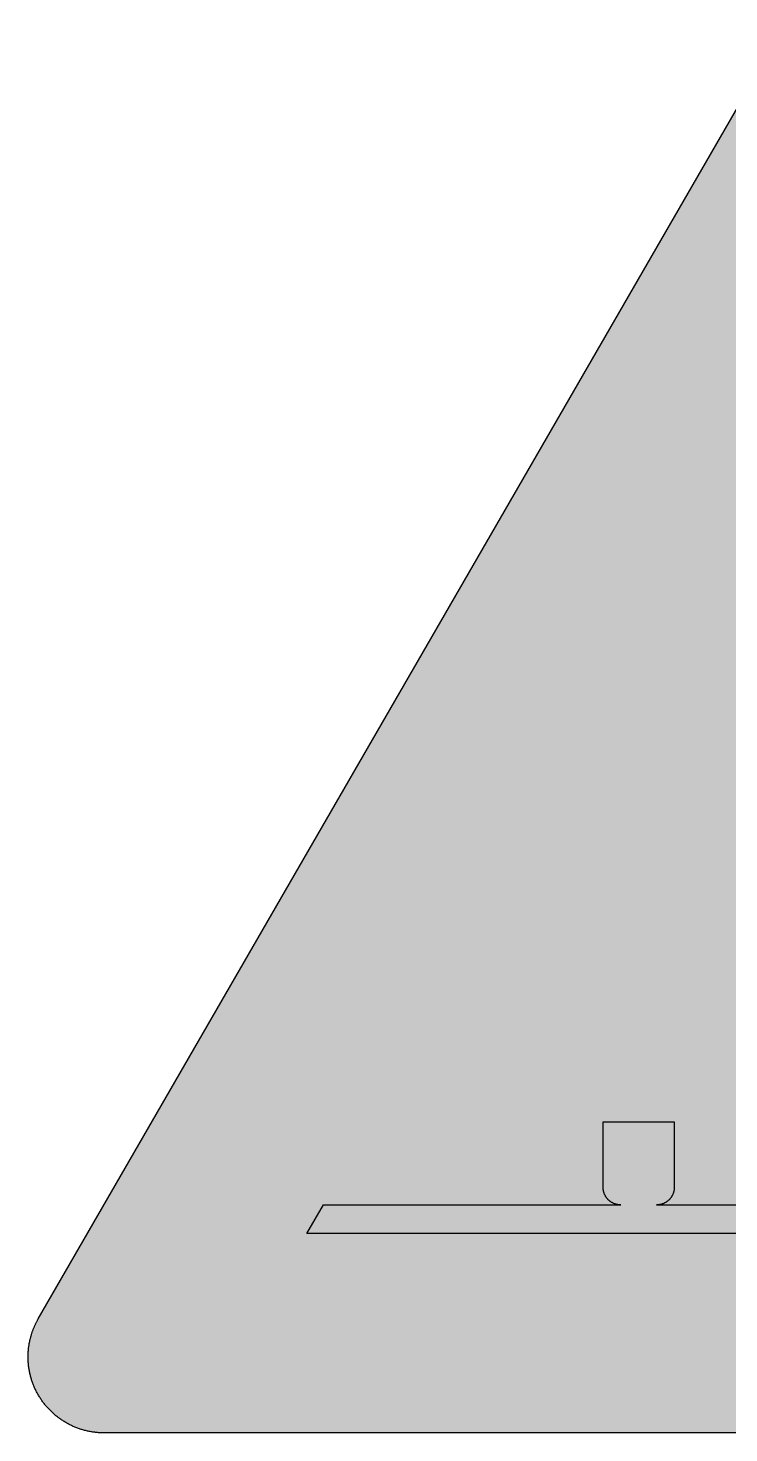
# Model space of a CAD drawing. Header units: millimetres. Extents: x 0 to 297, y 0 to 261.
# Drawn here: x 0.1 to 130.2, y 0.1 to 260.9 of the extents above; entities that cross this region are included whole.
import ezdxf

# ---------------------------------------------------------------- set-up
doc = ezdxf.new("R2010")
doc.units = ezdxf.units.MM

msp = doc.modelspace()

# ---------------------------------------------------------------- hatches: boundary and pattern name
for color, points in [(254, [(14.1633, 0.0526), (13.9878, 0.0533), (13.8125, 0.0559), (13.6373, 0.061), (13.462, 0.0686), (13.2893, 0.0787), (13.114, 0.0914), (12.9413, 0.1041), (12.7686, 0.1194), (12.5959, 0.1397), (12.4231, 0.16), (12.2504, 0.1803), (12.0777, 0.2057), (11.9075, 0.2337), (11.7373, 0.2616), (11.5672, 0.2921), (11.397, 0.3251), (11.2268, 0.3607), (11.0592, 0.3962), (10.8915, 0.4369), (10.7239, 0.4775), (10.5562, 0.5207), (10.3886, 0.5664), (10.2235, 0.6121), (10.0584, 0.6604), (9.8933, 0.7137), (9.7307, 0.7645), (9.5682, 0.8204), (9.4056, 0.8788), (9.2431, 0.9373), (9.083, 0.9982), (8.923, 1.0617), (8.763, 1.1252), (8.6055, 1.1938), (8.4455, 1.2624), (8.2906, 1.331), (8.1331, 1.4046), (7.9781, 1.4783), (7.8232, 1.5545), (7.6708, 1.6332), (7.5184, 1.7145), (7.366, 1.7958), (7.2161, 1.8796), (7.0663, 1.966), (6.919, 2.0549), (6.7716, 2.1438), (6.6243, 2.2352), (6.4795, 2.3266), (6.3348, 2.4232), (6.19, 2.5197), (6.0477, 2.6187), (5.908, 2.7178), (5.7683, 2.8219), (5.6286, 2.9261), (5.4915, 3.0302), (5.3543, 3.1394), (5.2197, 3.2487), (5.0851, 3.3579), (4.953, 3.4722), (4.8209, 3.5865), (4.6914, 3.7033), (4.5644, 3.8202), (4.4348, 3.9395), (4.3104, 4.0615), (4.1859, 4.1859), (4.0615, 4.3104), (3.9395, 4.4374), (3.8202, 4.5644), (3.7033, 4.6914), (3.5865, 4.8235), (3.4722, 4.953), (3.3579, 5.0876), (3.2487, 5.2197), (3.1369, 5.3543), (3.0302, 5.4915), (2.9235, 5.6286), (2.8194, 5.7683), (2.7178, 5.908), (2.6187, 6.0503), (2.5197, 6.19), (2.4232, 6.3348), (2.3266, 6.4795), (2.2352, 6.6243), (2.1438, 6.7716), (2.0523, 6.919), (1.966, 7.0663), (1.8796, 7.2161), (1.7958, 7.366), (1.7145, 7.5184), (1.6332, 7.6708), (1.5545, 7.8232), (1.4783, 7.9781), (1.4046, 8.1331), (1.331, 8.2906), (1.2598, 8.4455), (1.1913, 8.6055), (1.1252, 8.763), (1.0592, 8.923), (0.9982, 9.083), (0.9373, 9.2431), (0.8763, 9.4056), (0.8204, 9.5682), (0.7645, 9.7307), (0.7112, 9.8933), (0.6604, 10.0584), (0.6121, 10.2235), (0.5639, 10.3911), (0.5207, 10.5562), (0.4775, 10.7239), (0.4343, 10.8915), (0.3962, 11.0592), (0.3607, 11.2268), (0.3251, 11.397), (0.2921, 11.5672), (0.2616, 11.7373), (0.2311, 11.9075), (0.2057, 12.0802), (0.1803, 12.2504), (0.1575, 12.4231), (0.1372, 12.5959), (0.1194, 12.7686), (0.1041, 12.9413), (0.0889, 13.114), (0.0787, 13.2893), (0.0686, 13.462), (0.061, 13.6373), (0.0559, 13.8125), (0.0508, 13.9878), (0.0508, 14.163), (0.0508, 14.2773), (0.0533, 14.3942), (0.0559, 14.511), (0.0584, 14.6253), (0.0635, 14.7422), (0.0686, 14.859), (0.0737, 14.9733), (0.0813, 15.0901), (0.0889, 15.2044), (0.0991, 15.3187), (0.1092, 15.4356), (0.1194, 15.5499), (0.1321, 15.6642), (0.1448, 15.7785), (0.1575, 15.8953), (0.1727, 16.0096), (0.188, 16.1239), (0.2032, 16.2382), (0.221, 16.35), (0.2413, 16.4643), (0.2591, 16.5786), (0.2794, 16.6929), (0.2997, 16.8046), (0.3226, 16.9189), (0.3454, 17.0307), (0.3708, 17.145), (0.3937, 17.2568), (0.4191, 17.3685), (0.447, 17.4803), (0.475, 17.592), (0.5029, 17.7038), (0.5334, 17.8156), (0.5613, 17.9273), (0.5944, 18.0365), (0.6248, 18.1483), (0.6579, 18.2575), (0.6934, 18.3693), (0.7264, 18.4785), (0.762, 18.5877), (0.8001, 18.6969), (0.8382, 18.8062), (0.8763, 18.9128), (0.9144, 19.0221), (0.955, 19.1313), (0.9957, 19.238), (1.0389, 19.3446), (1.0795, 19.4539), (1.1252, 19.5605), (1.1684, 19.6647), (1.2141, 19.7714), (1.2598, 19.878), (1.3081, 19.9822), (1.3564, 20.0889), (1.4046, 20.193), (1.4554, 20.2971), (1.5062, 20.4013), (1.557, 20.5054), (1.6104, 20.607), (1.6637, 20.7112), (1.717, 20.8128), (1.7729, 20.9144), (1.8263, 21.016), (1.8847, 21.1176), (1.9406, 21.2192), (136.2523, 253.8501), (136.3091, 253.9492), (136.3675, 254.0483), (136.4285, 254.1473), (136.4894, 254.2464), (136.5504, 254.3454), (136.6139, 254.442), (136.6774, 254.5385), (136.7409, 254.635), (136.8044, 254.7315), (136.8704, 254.8255), (136.9365, 254.922), (137.0025, 255.016), (137.0711, 255.11), (137.1397, 255.2014), (137.2083, 255.2954), (137.2794, 255.3868), (137.3505, 255.4783), (137.4216, 255.5672), (137.4927, 255.6586), (137.5664, 255.7475), (137.6401, 255.8364), (137.7137, 255.9253), (137.7874, 256.0117), (137.8636, 256.098), (137.9398, 256.1844), (138.016, 256.2708), (138.0947, 256.3546), (138.1735, 256.4409), (138.2522, 256.5222), (138.3309, 256.606), (138.4122, 256.6899), (138.4935, 256.7711), (138.5748, 256.8524), (138.6586, 256.9312), (138.7399, 257.0124), (138.8237, 257.0912), (138.9075, 257.1699), (138.9939, 257.2461), (139.0802, 257.3249), (139.1641, 257.4011), (139.253, 257.4747), (139.3393, 257.5509), (139.4282, 257.6246), (139.5171, 257.6982), (139.606, 257.7719), (139.6949, 257.843), (139.7864, 257.9141), (139.8778, 257.9853), (139.9692, 258.0564), (140.0607, 258.125), (140.1547, 258.1935), (140.2486, 258.2596), (140.3426, 258.3282), (140.4366, 258.3942), (140.5331, 258.4602), (140.6296, 258.5237), (140.7262, 258.5872), (140.8227, 258.6507), (140.9192, 258.7142), (141.0183, 258.7752), (141.1173, 258.8362), (141.2164, 258.8946), (141.3154, 258.9555), (141.4145, 259.014), (141.5161, 259.0698), (141.6177, 259.1283), (141.7193, 259.1841), (141.8209, 259.2375), (141.9225, 259.2934), (142.0266, 259.3467), (142.1308, 259.3975), (142.2324, 259.4508), (142.3365, 259.5016), (142.4407, 259.5499), (142.5473, 259.6007), (142.6515, 259.6464), (142.7556, 259.6947), (142.8623, 259.7404), (142.969, 259.7861), (143.0757, 259.8318), (143.1823, 259.875), (143.289, 259.9182), (143.3957, 259.9588), (143.5049, 259.9995), (143.6116, 260.0401), (143.7208, 260.0808), (143.83, 260.1189), (143.9393, 260.1544), (144.0485, 260.1925), (144.1577, 260.2281), (144.2669, 260.2636), (144.3761, 260.2967), (144.4879, 260.3297), (144.5971, 260.3627), (144.7089, 260.3932), (144.8206, 260.4237), (144.9299, 260.4516), (145.0416, 260.4821), (145.1534, 260.5075), (145.2651, 260.5354), (145.3794, 260.5608), (145.4912, 260.5862), (145.603, 260.6091), (145.7173, 260.6319), (145.829, 260.6548), (145.9433, 260.6751), (146.0551, 260.6954), (146.1694, 260.7158), (146.2837, 260.7335), (146.398, 260.7513), (146.5123, 260.7666), (146.6266, 260.7818), (146.7409, 260.797), (146.8552, 260.8123), (146.9695, 260.825), (147.0838, 260.8351), (147.2006, 260.8478), (147.3149, 260.858), (147.4292, 260.8656), (147.5461, 260.8732), (147.6604, 260.8809), (147.7772, 260.8859), (147.8915, 260.8936), (148.0083, 260.8961), (148.1226, 260.9012), (148.2395, 260.9037), (148.3563, 260.9037), (148.4706, 260.9037), (148.5875, 260.9037), (148.7043, 260.9037), (148.8186, 260.9012), (148.9354, 260.8961), (149.0523, 260.8936), (149.1666, 260.8859), (149.2834, 260.8809), (149.3977, 260.8732), (149.512, 260.8656), (149.6289, 260.858), (149.7432, 260.8478), (149.8575, 260.8351), (149.9743, 260.825), (150.0886, 260.8123), (150.2029, 260.797), (150.3172, 260.7818), (150.4315, 260.7666), (150.5458, 260.7513), (150.6601, 260.7335), (150.7744, 260.7158), (150.8862, 260.6954), (151.0005, 260.6751), (151.1148, 260.6548), (151.2265, 260.6319), (151.3408, 260.6091), (151.4526, 260.5862), (151.5643, 260.5608), (151.6761, 260.5354), (151.7879, 260.5075), (151.8996, 260.4821), (152.0114, 260.4516), (152.1231, 260.4237), (152.2349, 260.3932), (152.3467, 260.3627), (152.4559, 260.3297), (152.5676, 260.2967), (152.6769, 260.2636), (152.7861, 260.2281), (152.8953, 260.1925), (153.0045, 260.1544), (153.1137, 260.1189), (153.223, 260.0808), (153.3296, 260.0401), (153.4389, 259.9995), (153.5455, 259.9588), (153.6548, 259.9182), (153.7614, 259.875), (153.8681, 259.8318), (153.9748, 259.7861), (154.0789, 259.7404), (154.1856, 259.6947), (154.2923, 259.6464), (154.3964, 259.6007), (154.5006, 259.5499), (154.6047, 259.5016), (154.7089, 259.4508), (154.813, 259.3975), (154.9171, 259.3467), (155.0187, 259.2934), (155.1203, 259.2375), (155.2245, 259.1841), (155.3261, 259.1283), (155.4251, 259.0698), (155.5267, 259.014), (155.6283, 258.9555), (155.7274, 258.8946), (155.8265, 258.8362), (155.9255, 258.7752), (156.022, 258.7142), (156.1211, 258.6507), (156.2176, 258.5872), (156.3141, 258.5237), (156.4107, 258.4602), (156.5046, 258.3942), (156.6012, 258.3282), (156.6951, 258.2596), (156.7866, 258.1935), (156.8806, 258.125), (156.972, 258.0564), (157.066, 257.9853), (157.1574, 257.9141), (157.2463, 257.843), (157.3378, 257.7719), (157.4267, 257.6982), (157.5156, 257.6246), (157.6019, 257.5509), (157.6908, 257.4747), (157.7772, 257.4011), (157.8635, 257.3249), (157.9499, 257.2461), (158.0337, 257.1699), (158.1201, 257.0912), (158.2039, 257.0124), (158.2852, 256.9312), (158.369, 256.8524), (158.4503, 256.7711), (158.5316, 256.6899), (158.6103, 256.606), (158.6916, 256.5222), (158.7703, 256.4409), (158.8491, 256.3546), (158.9253, 256.2708), (159.004, 256.1844), (159.0802, 256.098), (159.1539, 256.0117), (159.2301, 255.9253), (159.3037, 255.8364), (159.3774, 255.7475), (159.451, 255.6586), (159.5222, 255.5672), (159.5933, 255.4783), (159.6644, 255.3868), (159.7355, 255.2954), (159.8041, 255.2014), (159.8727, 255.11), (159.9387, 255.016), (160.0073, 254.922), (160.0733, 254.8255), (160.1368, 254.7315), (160.2029, 254.635), (160.2664, 254.5385), (160.3299, 254.442), (160.3908, 254.3454), (160.4543, 254.2464), (160.5153, 254.1473), (160.5737, 254.0483), (160.6347, 253.9492), (160.6906, 253.8476), (295.0023, 21.2192), (295.0591, 21.1176), (295.115, 21.016), (295.1709, 20.9144), (295.2267, 20.8128), (295.2801, 20.7112), (295.3334, 20.607), (295.3868, 20.5054), (295.4376, 20.4013), (295.4884, 20.2971), (295.5392, 20.193), (295.5874, 20.0889), (295.6357, 19.9822), (295.6814, 19.878), (295.7297, 19.7714), (295.7754, 19.6647), (295.8186, 19.5605), (295.8617, 19.4539), (295.9049, 19.3446), (295.9481, 19.238), (295.9887, 19.1313), (296.0294, 19.0221), (296.0675, 18.9128), (296.1056, 18.8062), (296.1437, 18.6969), (296.1792, 18.5877), (296.2148, 18.4785), (296.2504, 18.3693), (296.2834, 18.2575), (296.3164, 18.1483), (296.3494, 18.0365), (296.3799, 17.9273), (296.4104, 17.8156), (296.4409, 17.7038), (296.4688, 17.592), (296.4967, 17.4803), (296.5221, 17.3685), (296.5475, 17.2568), (296.5729, 17.145), (296.5958, 17.0307), (296.6212, 16.9189), (296.6415, 16.8046), (296.6644, 16.6929), (296.6822, 16.5786), (296.7025, 16.4643), (296.7203, 16.35), (296.738, 16.2382), (296.7558, 16.1239), (296.7711, 16.0096), (296.7838, 15.8953), (296.799, 15.7785), (296.8117, 15.6642), (296.8244, 15.5499), (296.8346, 15.4356), (296.8447, 15.3187), (296.8523, 15.2044), (296.86, 15.0901), (296.8676, 14.9733), (296.8752, 14.859), (296.8803, 14.7422), (296.8828, 14.6253), (296.8879, 14.511), (296.8904, 14.3942), (296.8904, 14.2773), (296.8904, 14.163), (296.8904, 13.9878), (296.8879, 13.8125), (296.8828, 13.6373), (296.8752, 13.462), (296.865, 13.2893), (296.8523, 13.114), (296.8396, 12.9413), (296.8219, 12.7686), (296.8041, 12.5959), (296.7838, 12.4231), (296.7609, 12.2504), (296.738, 12.0802), (296.7101, 11.9075), (296.6822, 11.7373), (296.6517, 11.5672), (296.6187, 11.397), (296.5831, 11.2268), (296.545, 11.0592), (296.5069, 10.8915), (296.4663, 10.7239), (296.4231, 10.5562), (296.3774, 10.3911), (296.3316, 10.2235), (296.2808, 10.0584), (296.23, 9.8933), (296.1767, 9.7307), (296.1234, 9.5682), (296.0649, 9.4056), (296.0065, 9.2431), (295.9456, 9.083), (295.8821, 8.923), (295.8186, 8.763), (295.75, 8.6055), (295.6814, 8.4455), (295.6103, 8.2906), (295.5392, 8.1331), (295.463, 7.9781), (295.3868, 7.8232), (295.3106, 7.6708), (295.2293, 7.5184), (295.148, 7.366), (295.0642, 7.2161), (294.9778, 7.0663), (294.8889, 6.919), (294.8, 6.7716), (294.7086, 6.6243), (294.6146, 6.4795), (294.5206, 6.3348), (294.4241, 6.19), (294.325, 6.0503), (294.226, 5.908), (294.1218, 5.7683), (294.0177, 5.6286), (293.9136, 5.4915), (293.8043, 5.3543), (293.6951, 5.2197), (293.5859, 5.0876), (293.4716, 4.953), (293.3573, 4.8235), (293.2405, 4.6914), (293.1236, 4.5644), (293.0042, 4.4374), (292.8823, 4.3104), (292.7579, 4.1859), (292.6334, 4.0615), (292.5089, 3.9395), (292.3794, 3.8202), (292.2524, 3.7033), (292.1203, 3.5865), (291.9908, 3.4722), (291.8562, 3.3579), (291.7241, 3.2487), (291.5895, 3.1394), (291.4523, 3.0302), (291.3151, 2.9261), (291.1754, 2.8219), (291.0357, 2.7178), (290.8935, 2.6187), (290.7513, 2.5197), (290.609, 2.4232), (290.4642, 2.3266), (290.3195, 2.2352), (290.1721, 2.1438), (290.0248, 2.0549), (289.8775, 1.966), (289.7276, 1.8796), (289.5778, 1.7958), (289.4254, 1.7145), (289.273, 1.6332), (289.118, 1.5545), (288.9656, 1.4783), (288.8107, 1.4046), (288.6532, 1.331), (288.4957, 1.2624), (288.3383, 1.1938), (288.1808, 1.1252), (288.0208, 1.0617), (287.8607, 0.9982), (287.7007, 0.9373), (287.5382, 0.8788), (287.3756, 0.8204), (287.213, 0.7645), (287.0479, 0.7137), (286.8854, 0.6604), (286.7203, 0.6121), (286.5526, 0.5664), (286.3875, 0.5207), (286.2199, 0.4775), (286.0523, 0.4369), (285.8846, 0.3962), (285.7144, 0.3607), (285.5468, 0.3251), (285.3766, 0.2921), (285.2064, 0.2616), (285.0363, 0.2337), (284.8635, 0.2057), (284.6934, 0.1803), (284.5206, 0.16), (284.3479, 0.1397), (284.1752, 0.1194), (284.0025, 0.1041), (283.8272, 0.0914), (283.6545, 0.0787), (283.4792, 0.0686), (283.3065, 0.061), (283.1313, 0.0559), (282.956, 0.0533), (282.7807, 0.0508)]), (59, [(51.8446, 37.0942), (54.8996, 42.3859), (110.1478, 42.3859), (110.0607, 42.385), (109.9769, 42.3901), (109.8931, 42.3951), (109.8093, 42.4028), (109.7255, 42.4104), (109.6442, 42.4231), (109.5604, 42.4358), (109.4791, 42.451), (109.4003, 42.4688), (109.3191, 42.4891), (109.2403, 42.5094), (109.1641, 42.5323), (109.0854, 42.5577), (109.0092, 42.5856), (108.933, 42.6136), (108.8593, 42.6441), (108.7857, 42.6771), (108.712, 42.7101), (108.6409, 42.7457), (108.5698, 42.7838), (108.5012, 42.8219), (108.4326, 42.8625), (108.364, 42.9057), (108.298, 42.9489), (108.2319, 42.9946), (108.1684, 43.0428), (108.1049, 43.0911), (108.044, 43.1394), (107.983, 43.1902), (107.9221, 43.2435), (107.8662, 43.2968), (107.8078, 43.3527), (107.7519, 43.4111), (107.6985, 43.4696), (107.6452, 43.528), (107.5944, 43.5889), (107.5461, 43.6499), (107.4953, 43.7134), (107.4496, 43.7769), (107.4039, 43.8429), (107.3607, 43.909), (107.3175, 43.9776), (107.2769, 44.0461), (107.2388, 44.1147), (107.2007, 44.1858), (107.1651, 44.2595), (107.1321, 44.3306), (107.0991, 44.4043), (107.0686, 44.4805), (107.0407, 44.5541), (107.0127, 44.6303), (106.9873, 44.7091), (106.9645, 44.7878), (106.9442, 44.8666), (106.9238, 44.9453), (106.9061, 45.0266), (106.8908, 45.1079), (106.8781, 45.1891), (106.8654, 45.2704), (106.8553, 45.3542), (106.8476, 45.4381), (106.8426, 45.5219), (106.84, 45.6057), (106.84, 45.6921), (106.8405, 57.8199), (120.0697, 57.8199), (120.0697, 45.6932), (120.0683, 45.6057), (120.0633, 45.5219), (120.0582, 45.4381), (120.0506, 45.3542), (120.0429, 45.2704), (120.0302, 45.1891), (120.0175, 45.1079), (120.0023, 45.0266), (119.9845, 44.9453), (119.9642, 44.8666), (119.9439, 44.7878), (119.921, 44.7091), (119.8956, 44.6303), (119.8677, 44.5541), (119.8397, 44.4805), (119.8093, 44.4043), (119.7762, 44.3306), (119.7432, 44.2595), (119.7077, 44.1858), (119.6696, 44.1147), (119.6315, 44.0461), (119.5908, 43.9776), (119.5476, 43.909), (119.5045, 43.8429), (119.4587, 43.7769), (119.4105, 43.7134), (119.3622, 43.6499), (119.314, 43.5889), (119.2632, 43.528), (119.2098, 43.4696), (119.1565, 43.4111), (119.1006, 43.3527), (119.0422, 43.2968), (118.9863, 43.2435), (118.9253, 43.1902), (118.8644, 43.1394), (118.8034, 43.0911), (118.7399, 43.0428), (118.6764, 42.9946), (118.6104, 42.9489), (118.5443, 42.9057), (118.4758, 42.8625), (118.4072, 42.8219), (118.3386, 42.7838), (118.2675, 42.7457), (118.1964, 42.7101), (118.1227, 42.6771), (118.049, 42.6441), (117.9754, 42.6136), (117.8992, 42.5856), (117.823, 42.5577), (117.7442, 42.5323), (117.668, 42.5094), (117.5868, 42.4891), (117.508, 42.4688), (117.4267, 42.451), (117.348, 42.4358), (117.2642, 42.4231), (117.1829, 42.4104), (117.0991, 42.4028), (117.0153, 42.3951), (116.9314, 42.3901), (116.8476, 42.385), (116.7613, 42.385), (242.0468, 42.3859), (245.1019, 37.0942)])]:
    msp.add_hatch(color=color).paths.add_polyline_path(points)
h = msp.add_hatch(color=22)
h.paths.add_polyline_path([(14.1633, 5.3442), (13.9344, 5.3467), (13.7084, 5.3543), (13.4849, 5.3696), (13.2613, 5.3873), (13.0378, 5.4127), (12.8194, 5.4458), (12.6009, 5.4813), (12.385, 5.522), (12.1717, 5.5677), (11.9583, 5.621), (11.7475, 5.6769), (11.5392, 5.7404), (11.3335, 5.8064), (11.1303, 5.8776), (10.9296, 5.9538), (10.729, 6.035), (10.5334, 6.1214), (10.3378, 6.2128), (10.1473, 6.3068), (9.9593, 6.4084), (9.7714, 6.5126), (9.5885, 6.6192), (9.4082, 6.7335), (9.2304, 6.8504), (9.0576, 6.9698), (8.8849, 7.0942), (8.7173, 7.2238), (8.5522, 7.3584), (8.3896, 7.493), (8.2321, 7.6352), (8.0772, 7.7775), (7.9273, 7.9273), (7.7775, 8.0772), (7.6352, 8.2321), (7.493, 8.3922), (7.3558, 8.5522), (7.2238, 8.7173), (7.0942, 8.8849), (6.9698, 9.0576), (6.8504, 9.2329), (6.7335, 9.4082), (6.6192, 9.5885), (6.5126, 9.7739), (6.4084, 9.9593), (6.3068, 10.1473), (6.2128, 10.3403), (6.1214, 10.5334), (6.035, 10.729), (5.9538, 10.9296), (5.8776, 11.1303), (5.8064, 11.3335), (5.7404, 11.5392), (5.6769, 11.7475), (5.621, 11.9583), (5.5677, 12.1717), (5.522, 12.385), (5.4813, 12.6009), (5.4432, 12.8194), (5.4127, 13.0404), (5.3873, 13.2613), (5.3696, 13.4849), (5.3543, 13.7084), (5.3467, 13.9344), (5.3416, 14.163), (5.3442, 14.2342), (5.3442, 14.3078), (5.3442, 14.3789), (5.3467, 14.4526), (5.3492, 14.5237), (5.3543, 14.5974), (5.3569, 14.6685), (5.3619, 14.7422), (5.367, 14.8133), (5.3721, 14.8869), (5.3797, 14.9581), (5.3848, 15.0292), (5.3924, 15.1003), (5.4, 15.174), (5.4102, 15.2451), (5.4178, 15.3162), (5.428, 15.3873), (5.4381, 15.4584), (5.4483, 15.5296), (5.461, 15.6007), (5.4737, 15.6718), (5.4864, 15.7429), (5.4991, 15.814), (5.5118, 15.8852), (5.527, 15.9563), (5.5423, 16.0249), (5.5575, 16.096), (5.5728, 16.1671), (5.5905, 16.2357), (5.6083, 16.3068), (5.6261, 16.3754), (5.6439, 16.444), (5.6617, 16.5151), (5.682, 16.5837), (5.7023, 16.6522), (5.7226, 16.7208), (5.7429, 16.7919), (5.7658, 16.8605), (5.7887, 16.9266), (5.8115, 16.9951), (5.8344, 17.0637), (5.8572, 17.1323), (5.8826, 17.2009), (5.908, 17.2669), (5.9334, 17.3355), (5.9588, 17.4015), (5.9868, 17.4676), (6.0147, 17.5362), (6.0427, 17.6022), (6.0706, 17.6682), (6.0985, 17.7343), (6.129, 17.8003), (6.1595, 17.8664), (6.19, 17.9299), (6.2205, 17.9959), (6.2509, 18.0619), (6.284, 18.1254), (6.317, 18.1915), (6.35, 18.255), (6.383, 18.3185), (6.4186, 18.382), (6.4541, 18.4455), (6.4897, 18.509), (6.5253, 18.5725), (140.8356, 251.2042), (140.909, 251.3305), (140.9852, 251.4549), (141.064, 251.5794), (141.1453, 251.7013), (141.2265, 251.8232), (141.3129, 251.9426), (141.3967, 252.0594), (141.4856, 252.1763), (141.5745, 252.2906), (141.666, 252.4023), (141.7599, 252.5141), (141.8539, 252.6233), (141.9504, 252.73), (142.0495, 252.8367), (142.1486, 252.9408), (142.2502, 253.0424), (142.3518, 253.144), (142.4559, 253.2431), (142.5626, 253.3396), (142.6693, 253.4336), (142.7785, 253.5276), (142.8877, 253.619), (142.9995, 253.7104), (143.1112, 253.7968), (143.2255, 253.8832), (143.3424, 253.967), (143.4592, 254.0483), (143.576, 254.1295), (143.6954, 254.2083), (143.8173, 254.2845), (143.9393, 254.3581), (144.0612, 254.4318), (144.1856, 254.5004), (144.3126, 254.569), (144.4371, 254.635), (144.5666, 254.701), (144.6936, 254.762), (144.8232, 254.823), (144.9553, 254.8814), (145.0848, 254.9373), (145.2194, 254.9906), (145.3515, 255.0414), (145.4861, 255.0922), (145.6207, 255.1405), (145.7579, 255.1836), (145.8951, 255.2268), (146.0322, 255.2675), (146.1694, 255.3081), (146.3091, 255.3437), (146.4488, 255.3792), (146.591, 255.4097), (146.7307, 255.4402), (146.873, 255.4681), (147.0152, 255.491), (147.16, 255.5138), (147.3022, 255.5342), (147.447, 255.5519), (147.5918, 255.5697), (147.7391, 255.5824), (147.8839, 255.5926), (148.0312, 255.6027), (148.176, 255.6078), (148.3233, 255.6104), (148.4706, 255.6129), (148.6179, 255.6104), (148.7653, 255.6078), (148.9126, 255.6027), (149.0599, 255.5926), (149.2047, 255.5824), (149.3495, 255.5697), (149.4942, 255.5519), (149.639, 255.5342), (149.7838, 255.5138), (149.926, 255.491), (150.0683, 255.4681), (150.2105, 255.4402), (150.3528, 255.4097), (150.4925, 255.3792), (150.6347, 255.3437), (150.7719, 255.3081), (150.9116, 255.2675), (151.0487, 255.2268), (151.1859, 255.1836), (151.323, 255.1405), (151.4577, 255.0922), (151.5923, 255.0414), (151.7244, 254.9906), (151.8564, 254.9373), (151.9885, 254.8814), (152.1206, 254.823), (152.2501, 254.762), (152.3771, 254.701), (152.5041, 254.635), (152.6311, 254.569), (152.7581, 254.5004), (152.8801, 254.4318), (153.0045, 254.3581), (153.1264, 254.2845), (153.2458, 254.2083), (153.3652, 254.1295), (153.4846, 254.0483), (153.6014, 253.967), (153.7157, 253.8832), (153.83, 253.7968), (153.9443, 253.7104), (154.0561, 253.619), (154.1653, 253.5276), (154.2745, 253.4336), (154.3812, 253.3396), (154.4879, 253.2431), (154.592, 253.144), (154.6936, 253.0424), (154.7952, 252.9408), (154.8943, 252.8367), (154.9933, 252.73), (155.0899, 252.6233), (155.1838, 252.5141), (155.2778, 252.4023), (155.3693, 252.2906), (155.4582, 252.1763), (155.5471, 252.0594), (155.6334, 251.9426), (155.7172, 251.8232), (155.7985, 251.7013), (155.8798, 251.5794), (155.9585, 251.4549), (156.0347, 251.3305), (156.1109, 251.2035), (290.4201, 18.5734), (290.4541, 18.509), (290.4896, 18.4455), (290.5252, 18.382), (290.5608, 18.3185), (290.5938, 18.255), (290.6268, 18.1915), (290.6598, 18.1254), (290.6903, 18.0619), (290.7233, 17.9959), (290.7538, 17.9299), (290.7843, 17.8664), (290.8148, 17.8003), (290.8452, 17.7343), (290.8732, 17.6682), (290.9011, 17.6022), (290.9291, 17.5362), (290.957, 17.4676), (290.9824, 17.4015), (291.0103, 17.3355), (291.0357, 17.2669), (291.0611, 17.2009), (291.084, 17.1323), (291.1094, 17.0637), (291.1323, 16.9951), (291.1551, 16.9266), (291.178, 16.8605), (291.1983, 16.7919), (291.2212, 16.7208), (291.2415, 16.6522), (291.2618, 16.5837), (291.2796, 16.5151), (291.2999, 16.444), (291.3177, 16.3754), (291.3355, 16.3068), (291.3532, 16.2357), (291.3685, 16.1671), (291.3863, 16.096), (291.4015, 16.0249), (291.4167, 15.9563), (291.4294, 15.8852), (291.4447, 15.814), (291.4574, 15.7429), (291.4701, 15.6718), (291.4828, 15.6007), (291.4929, 15.5296), (291.5031, 15.4584), (291.5133, 15.3873), (291.5234, 15.3162), (291.5336, 15.2451), (291.5412, 15.174), (291.5488, 15.1003), (291.5564, 15.0292), (291.5641, 14.9581), (291.5691, 14.8869), (291.5768, 14.8133), (291.5818, 14.7422), (291.5844, 14.6685), (291.5895, 14.5974), (291.592, 14.5237), (291.5945, 14.4526), (291.5971, 14.3789), (291.5996, 14.3078), (291.5996, 14.2342), (291.5996, 14.163), (291.5971, 13.9344), (291.5895, 13.7084), (291.5742, 13.4849), (291.5539, 13.2613), (291.5285, 13.0404), (291.498, 12.8194), (291.4625, 12.6009), (291.4218, 12.385), (291.3736, 12.1717), (291.3228, 11.9583), (291.2643, 11.7475), (291.2034, 11.5392), (291.1373, 11.3335), (291.0637, 11.1303), (290.9875, 10.9296), (290.9062, 10.729), (290.8198, 10.5334), (290.7309, 10.3403), (290.6344, 10.1473), (290.5354, 9.9593), (290.4312, 9.7739), (290.322, 9.5885), (290.2102, 9.4082), (290.0934, 9.2329), (289.974, 9.0576), (289.847, 8.8849), (289.72, 8.7173), (289.5854, 8.5522), (289.4482, 8.3922), (289.3085, 8.2321), (289.1638, 8.0772), (289.0164, 7.9273), (288.8666, 7.7775), (288.7116, 7.6352), (288.5516, 7.493), (288.3916, 7.3584), (288.2265, 7.2238), (288.0563, 7.0942), (287.8861, 6.9698), (287.7109, 6.8504), (287.5331, 6.7335), (287.3527, 6.6192), (287.1699, 6.5126), (286.9844, 6.4084), (286.7965, 6.3068), (286.6034, 6.2128), (286.4104, 6.1214), (286.2148, 6.035), (286.0142, 5.9538), (285.8135, 5.8776), (285.6103, 5.8064), (285.4046, 5.7404), (285.1963, 5.6769), (284.9855, 5.621), (284.7721, 5.5677), (284.5587, 5.522), (284.3428, 5.4813), (284.1244, 5.4458), (283.9034, 5.4127), (283.6824, 5.3873), (283.4589, 5.3696), (283.2354, 5.3543), (283.0093, 5.3467), (282.7807, 5.3442)])
h.paths.add_polyline_path([(44.716, 31.8026), (148.4725, 211.5167), (252.2305, 31.8026)], flags=16)
h = msp.add_hatch(color=59)
h.paths.add_polyline_path([(95.6345, 112.9415), (111.2502, 112.9415), (111.3511, 112.9386), (111.4552, 112.936), (111.5568, 112.9309), (111.6584, 112.9259), (111.76, 112.9157), (111.8591, 112.9055), (111.9607, 112.8954), (112.0597, 112.8801), (112.1588, 112.8649), (112.2578, 112.8471), (112.3569, 112.8268), (112.456, 112.8065), (112.5525, 112.7836), (112.649, 112.7608), (112.7455, 112.7328), (112.842, 112.7049), (112.936, 112.6769), (113.03, 112.6439), (113.124, 112.6109), (113.218, 112.5779), (113.3094, 112.5398), (113.4008, 112.5042), (113.4923, 112.4636), (113.5812, 112.4229), (113.6701, 112.3798), (113.759, 112.3366), (113.8479, 112.2909), (113.9342, 112.2426), (114.0181, 112.1943), (114.1044, 112.1435), (114.1882, 112.0927), (114.2721, 112.0394), (114.3533, 111.9835), (114.4346, 111.9276), (114.5134, 111.8692), (114.5921, 111.8108), (114.6708, 111.7498), (114.747, 111.6889), (114.8232, 111.6254), (114.8994, 111.5593), (114.9731, 111.4933), (115.0442, 111.4273), (115.1153, 111.3561), (115.1865, 111.2876), (115.255, 111.2164), (115.3211, 111.1428), (115.3871, 111.0691), (115.4532, 110.9929), (115.5167, 110.9167), (115.5802, 110.8405), (115.6411, 110.7592), (115.6995, 110.6805), (115.758, 110.5992), (115.8164, 110.5154), (115.8723, 110.4316), (115.9256, 110.3478), (115.9789, 110.2614), (116.0297, 110.175), (116.078, 110.0861), (116.1263, 109.9972), (116.1745, 109.9058), (116.2177, 109.8144), (116.2609, 109.7204), (116.3041, 109.6264), (125.0252, 89.589), (125.0518, 89.5223), (125.0823, 89.4563), (125.1128, 89.3902), (125.1407, 89.3242), (125.1712, 89.2581), (125.2017, 89.1921), (125.2322, 89.1261), (125.2626, 89.06), (125.2931, 88.9965), (125.3236, 88.9305), (125.3566, 88.8644), (125.3871, 88.8009), (125.4201, 88.7349), (125.4506, 88.6714), (125.4836, 88.6054), (125.5166, 88.5419), (125.5497, 88.4784), (125.5827, 88.4123), (125.6157, 88.3488), (125.6487, 88.2853), (125.6817, 88.2218), (125.7173, 88.1583), (125.7503, 88.0948), (125.7859, 88.0313), (125.8189, 87.9678), (125.8545, 87.9043), (125.89, 87.8408), (125.9256, 87.7773), (125.9611, 87.7138), (125.9967, 87.6529), (126.0323, 87.5894), (126.0678, 87.5259), (126.1034, 87.4649), (126.1415, 87.4014), (126.177, 87.3404), (126.2151, 87.2769), (126.2532, 87.216), (126.2888, 87.155), (126.3269, 87.0941), (126.365, 87.0306), (126.4031, 86.9696), (126.4412, 86.9086), (126.4818, 86.8477), (126.5199, 86.7867), (126.558, 86.7258), (126.5987, 86.6648), (126.6368, 86.6064), (126.6774, 86.5454), (126.7181, 86.4845), (126.7587, 86.426), (126.7993, 86.3651), (126.84, 86.3041), (126.8806, 86.2457), (126.9213, 86.1873), (126.9619, 86.1263), (127.0051, 86.0679), (127.0457, 86.0095), (127.0889, 85.9511), (127.1295, 85.8901), (127.1727, 85.8317), (127.2159, 85.7733), (127.2591, 85.7148), (127.3023, 85.659), (127.3454, 85.6005), (128.6686, 83.8373), (128.7069, 83.7819), (128.7475, 83.7286), (128.7856, 83.6727), (128.8237, 83.6193), (128.8618, 83.5635), (128.8974, 83.5076), (128.9355, 83.4517), (128.971, 83.3958), (129.0066, 83.3399), (129.0396, 83.2815), (129.0752, 83.2256), (129.1082, 83.1672), (129.1412, 83.1088), (129.1742, 83.0529), (129.2047, 82.9945), (129.2352, 82.9335), (129.2657, 82.8751), (129.2962, 82.8167), (129.3266, 82.7557), (129.3546, 82.6973), (129.3825, 82.6364), (129.4105, 82.5754), (129.4359, 82.517), (129.4638, 82.456), (129.4892, 82.3951), (129.5146, 82.3316), (129.5375, 82.2706), (129.5629, 82.2096), (129.5857, 82.1461), (129.6086, 82.0852), (129.6289, 82.0217), (129.6518, 81.9607), (129.6721, 81.8972), (129.6924, 81.8337), (129.7102, 81.7702), (129.7305, 81.7067), (129.7483, 81.6432), (129.7661, 81.5797), (129.7813, 81.5137), (129.7991, 81.4502), (129.8143, 81.3867), (129.8296, 81.3206), (129.8423, 81.2571), (129.8575, 81.1911), (129.8702, 81.1276), (129.8829, 81.0616), (129.8931, 80.9955), (129.9032, 80.9295), (129.9159, 80.866), (129.9235, 80.7999), (129.9337, 80.7339), (129.9413, 80.6679), (129.9489, 80.6018), (129.9566, 80.5358), (129.9642, 80.4672), (129.9693, 80.4012), (129.9743, 80.3351), (129.9769, 80.2691), (129.982, 80.203), (129.9845, 80.1345), (129.987, 80.0684), (129.9896, 80.0024), (129.9896, 79.9338), (129.9896, 79.8678), (129.9916, 65.537), (129.9896, 65.3923), (129.982, 65.2526), (129.9743, 65.1104), (129.9616, 64.9732), (129.9464, 64.8335), (129.9261, 64.6963), (129.9032, 64.5592), (129.8778, 64.4246), (129.8499, 64.2899), (129.8169, 64.1579), (129.7813, 64.0258), (129.7432, 63.8962), (129.7, 63.7667), (129.6568, 63.6397), (129.6086, 63.5152), (129.5578, 63.3908), (129.5044, 63.2663), (129.446, 63.1469), (129.3876, 63.0276), (129.3241, 62.9082), (129.2606, 62.7913), (129.192, 62.677), (129.1209, 62.5653), (129.0498, 62.4535), (128.9736, 62.3443), (128.8948, 62.2376), (128.8136, 62.1335), (128.7323, 62.0293), (128.6459, 61.9277), (128.557, 61.8287), (128.4681, 61.7322), (128.3767, 61.6382), (128.2802, 61.5467), (128.1836, 61.4553), (128.0846, 61.3689), (127.9855, 61.2826), (127.8814, 61.1988), (127.7772, 61.1175), (127.668, 61.0413), (127.5588, 60.9651), (127.4496, 60.8914), (127.3353, 60.8228), (127.221, 60.7543), (127.1067, 60.6882), (126.9873, 60.6273), (126.8679, 60.5663), (126.746, 60.5104), (126.6241, 60.4571), (126.4996, 60.4063), (126.3726, 60.358), (126.2456, 60.3123), (126.1161, 60.2717), (125.9865, 60.2336), (125.8545, 60.198), (125.7224, 60.165), (125.5878, 60.1345), (125.4531, 60.1091), (125.3185, 60.0862), (125.1814, 60.0685), (125.0417, 60.0532), (124.902, 60.0405), (124.7623, 60.0304), (124.62, 60.0253), (124.4778, 60.0227), (65.0833, 60.0248), (81.6321, 88.688), (119.5186, 88.688), (111.9396, 106.105), (111.9226, 106.1415), (111.9048, 106.1771), (111.887, 106.2152), (111.8667, 106.2507), (111.8489, 106.2863), (111.8286, 106.3219), (111.8083, 106.3574), (111.7879, 106.3904), (111.7651, 106.426), (111.7422, 106.459), (111.7194, 106.492), (111.6965, 106.5251), (111.6736, 106.5581), (111.6482, 106.5886), (111.6228, 106.619), (111.5974, 106.6495), (111.572, 106.68), (111.5466, 106.7105), (111.5187, 106.7384), (111.4908, 106.7664), (111.4628, 106.7943), (111.4349, 106.8222), (111.4044, 106.8502), (111.3765, 106.8756), (111.346, 106.901), (111.3155, 106.9264), (111.285, 106.9518), (111.2545, 106.9772), (111.2215, 107), (111.191, 107.0229), (111.158, 107.0458), (111.125, 107.0686), (111.092, 107.0889), (111.059, 107.1093), (111.0234, 107.1296), (110.9904, 107.1499), (110.9548, 107.1677), (110.9218, 107.1855), (110.8862, 107.2032), (110.8507, 107.221), (110.8126, 107.2388), (110.777, 107.254), (110.7415, 107.2693), (110.7034, 107.282), (110.6678, 107.2972), (110.6297, 107.3099), (110.5916, 107.3226), (110.5535, 107.3353), (110.5154, 107.3455), (110.4773, 107.3556), (110.4392, 107.3658), (110.3986, 107.376), (110.3605, 107.3836), (110.3198, 107.3912), (110.2817, 107.3988), (110.2411, 107.4039), (110.2004, 107.409), (110.1598, 107.4141), (110.1217, 107.4191), (110.0811, 107.4217), (110.0404, 107.4242), (109.9998, 107.4268), (109.9566, 107.4268), (109.916, 107.4293), (92.4525, 107.4293)])
edge = h.paths.add_edge_path(flags=16)
edge.add_line((120.0697, 76.5613), (120.0658, 76.7309))
edge.add_line((120.0658, 76.7309), (120.0607, 76.901))
edge.add_line((120.0607, 76.901), (120.048, 77.0687))
edge.add_line((120.048, 77.0687), (120.0353, 77.2363))
edge.add_line((120.0353, 77.2363), (120.015, 77.4014))
edge.add_line((120.015, 77.4014), (119.9921, 77.5665))
edge.add_line((119.9921, 77.5665), (119.9642, 77.7316))
edge.add_line((119.9642, 77.7316), (119.9337, 77.8942))
edge.add_line((119.9337, 77.8942), (119.8982, 78.0542))
edge.add_line((119.8982, 78.0542), (119.8601, 78.2142))
edge.add_line((119.8601, 78.2142), (119.8169, 78.3717))
edge.add_line((119.8169, 78.3717), (119.7712, 78.5266))
edge.add_line((119.7712, 78.5266), (119.7204, 78.6816))
edge.add_line((119.7204, 78.6816), (119.667, 78.834))
edge.add_line((119.667, 78.834), (119.6086, 78.9864))
edge.add_line((119.6086, 78.9864), (119.5476, 79.1337))
edge.add_line((119.5476, 79.1337), (119.4841, 79.281))
edge.add_line((119.4841, 79.281), (119.4156, 79.4283))
edge.add_line((119.4156, 79.4283), (119.3444, 79.5706))
edge.add_line((119.3444, 79.5706), (119.2708, 79.7128))
edge.add_line((119.2708, 79.7128), (119.192, 79.8525))
edge.add_line((119.192, 79.8525), (119.1108, 79.9897))
edge.add_line((119.1108, 79.9897), (119.0269, 80.1243))
edge.add_line((119.0269, 80.1243), (118.938, 80.2589))
edge.add_line((118.938, 80.2589), (118.8491, 80.3885))
edge.add_line((118.8491, 80.3885), (118.7552, 80.518))
edge.add_line((118.7552, 80.518), (118.6586, 80.6425))
edge.add_line((118.6586, 80.6425), (118.557, 80.7669))
edge.add_line((118.557, 80.7669), (118.4554, 80.8888))
edge.add_line((118.4554, 80.8888), (118.3513, 81.0082))
edge.add_line((118.3513, 81.0082), (118.2421, 81.1225))
edge.add_line((118.2421, 81.1225), (118.1303, 81.2368))
edge.add_line((118.1303, 81.2368), (118.0186, 81.3486))
edge.add_line((118.0186, 81.3486), (117.9017, 81.4553))
edge.add_line((117.9017, 81.4553), (117.7823, 81.5619))
edge.add_line((117.7823, 81.5619), (117.6604, 81.6635))
edge.add_line((117.6604, 81.6635), (117.5385, 81.7626))
edge.add_line((117.5385, 81.7626), (117.4115, 81.8617))
edge.add_line((117.4115, 81.8617), (117.282, 81.9531))
edge.add_line((117.282, 81.9531), (117.1524, 82.0445))
edge.add_line((117.1524, 82.0445), (117.0203, 82.1334))
edge.add_line((117.0203, 82.1334), (116.8832, 82.2173))
edge.add_line((116.8832, 82.2173), (116.746, 82.2985))
edge.add_line((116.746, 82.2985), (116.6063, 82.3773))
edge.add_line((116.6063, 82.3773), (116.4641, 82.4509))
edge.add_line((116.4641, 82.4509), (116.3218, 82.5221))
edge.add_line((116.3218, 82.5221), (116.1771, 82.5906))
edge.add_line((116.1771, 82.5906), (116.0297, 82.6541))
edge.add_line((116.0297, 82.6541), (115.8799, 82.7151))
edge.add_line((115.8799, 82.7151), (115.7275, 82.7735))
edge.add_line((115.7275, 82.7735), (115.5751, 82.8269))
edge.add_line((115.5751, 82.8269), (115.4201, 82.8777))
edge.add_line((115.4201, 82.8777), (115.2652, 82.9234))
edge.add_line((115.2652, 82.9234), (115.1077, 82.9666))
edge.add_line((115.1077, 82.9666), (114.9477, 83.0047))
edge.add_line((114.9477, 83.0047), (114.7877, 83.0402))
edge.add_line((114.7877, 83.0402), (114.6251, 83.0707))
edge.add_line((114.6251, 83.0707), (114.46, 83.0986))
edge.add_line((114.46, 83.0986), (114.2975, 83.1215))
edge.add_line((114.2975, 83.1215), (114.1298, 83.1393))
edge.add_line((114.1298, 83.1393), (113.9622, 83.1545))
edge.add_line((113.9622, 83.1545), (113.7945, 83.1672))
edge.add_line((113.7945, 83.1672), (113.6244, 83.1723))
edge.add_line((113.6244, 83.1723), (113.4542, 83.1748))
edge.add_line((113.4542, 83.1748), (113.284, 83.1723))
edge.add_line((113.284, 83.1723), (113.1138, 83.1672))
edge.add_line((113.1138, 83.1672), (112.9462, 83.1545))
edge.add_line((112.9462, 83.1545), (112.7785, 83.1393))
edge.add_line((112.7785, 83.1393), (112.6109, 83.1215))
edge.add_line((112.6109, 83.1215), (112.4458, 83.0986))
edge.add_line((112.4458, 83.0986), (112.2832, 83.0707))
edge.add_line((112.2832, 83.0707), (112.1207, 83.0402))
edge.add_line((112.1207, 83.0402), (111.9607, 83.0047))
edge.add_line((111.9607, 83.0047), (111.8006, 82.9666))
edge.add_line((111.8006, 82.9666), (111.6432, 82.9234))
edge.add_line((111.6432, 82.9234), (111.4857, 82.8777))
edge.add_line((111.4857, 82.8777), (111.3333, 82.8269))
edge.add_line((111.3333, 82.8269), (111.1783, 82.7735))
edge.add_line((111.1783, 82.7735), (111.0285, 82.7151))
edge.add_line((111.0285, 82.7151), (110.8786, 82.6541))
edge.add_line((110.8786, 82.6541), (110.7313, 82.5906))
edge.add_line((110.7313, 82.5906), (110.5865, 82.5221))
edge.add_line((110.5865, 82.5221), (110.4417, 82.4509))
edge.add_line((110.4417, 82.4509), (110.302, 82.3773))
edge.add_line((110.302, 82.3773), (110.1623, 82.2985))
edge.add_line((110.1623, 82.2985), (110.0252, 82.2173))
edge.add_line((110.0252, 82.2173), (109.888, 82.1334))
edge.add_line((109.888, 82.1334), (109.7559, 82.0445))
edge.add_line((109.7559, 82.0445), (109.6239, 81.9531))
edge.add_line((109.6239, 81.9531), (109.4969, 81.8617))
edge.add_line((109.4969, 81.8617), (109.3699, 81.7626))
edge.add_line((109.3699, 81.7626), (109.2454, 81.6635))
edge.add_line((109.2454, 81.6635), (109.126, 81.5619))
edge.add_line((109.126, 81.5619), (109.0066, 81.4553))
edge.add_line((109.0066, 81.4553), (108.8898, 81.3486))
edge.add_line((108.8898, 81.3486), (108.7755, 81.2368))
edge.add_line((108.7755, 81.2368), (108.6663, 81.1225))
edge.add_line((108.6663, 81.1225), (108.5571, 81.0082))
edge.add_line((108.5571, 81.0082), (108.4529, 80.8888))
edge.add_line((108.4529, 80.8888), (108.3488, 80.7669))
edge.add_line((108.3488, 80.7669), (108.2497, 80.6425))
edge.add_line((108.2497, 80.6425), (108.1532, 80.518))
edge.add_line((108.1532, 80.518), (108.0592, 80.3885))
edge.add_line((108.0592, 80.3885), (107.9678, 80.2589))
edge.add_line((107.9678, 80.2589), (107.8814, 80.1243))
edge.add_line((107.8814, 80.1243), (107.7976, 79.9897))
edge.add_line((107.7976, 79.9897), (107.7163, 79.8525))
edge.add_line((107.7163, 79.8525), (107.6376, 79.7128))
edge.add_line((107.6376, 79.7128), (107.5639, 79.5706))
edge.add_line((107.5639, 79.5706), (107.4928, 79.4283))
edge.add_line((107.4928, 79.4283), (107.4242, 79.281))
edge.add_line((107.4242, 79.281), (107.3582, 79.1337))
edge.add_line((107.3582, 79.1337), (107.2972, 78.9864))
edge.add_line((107.2972, 78.9864), (107.2413, 78.834))
edge.add_line((107.2413, 78.834), (107.188, 78.6816))
edge.add_line((107.188, 78.6816), (107.1372, 78.5266))
edge.add_line((107.1372, 78.5266), (107.0889, 78.3717))
edge.add_line((107.0889, 78.3717), (107.0483, 78.2142))
edge.add_line((107.0483, 78.2142), (107.0077, 78.0542))
edge.add_line((107.0077, 78.0542), (106.9746, 77.8942))
edge.add_line((106.9746, 77.8942), (106.9416, 77.7316))
edge.add_line((106.9416, 77.7316), (106.9162, 77.5665))
edge.add_line((106.9162, 77.5665), (106.8934, 77.4014))
edge.add_line((106.8934, 77.4014), (106.873, 77.2363))
edge.add_line((106.873, 77.2363), (106.8578, 77.0687))
edge.add_line((106.8578, 77.0687), (106.8476, 76.901))
edge.add_line((106.8476, 76.901), (106.8426, 76.7309))
edge.add_line((106.8426, 76.7309), (106.84, 76.5607))
edge.add_line((106.84, 76.5607), (106.8426, 76.3905))
edge.add_line((106.8426, 76.3905), (106.8476, 76.2203))
edge.add_line((106.8476, 76.2203), (106.8578, 76.0501))
edge.add_line((106.8578, 76.0501), (106.873, 75.8825))
edge.add_line((106.873, 75.8825), (106.8934, 75.7174))
edge.add_line((106.8934, 75.7174), (106.9162, 75.5523))
edge.add_line((106.9162, 75.5523), (106.9416, 75.3897))
edge.add_line((106.9416, 75.3897), (106.9746, 75.2272))
edge.add_line((106.9746, 75.2272), (107.0077, 75.0672))
edge.add_line((107.0077, 75.0672), (107.0483, 74.9071))
edge.add_line((107.0483, 74.9071), (107.0889, 74.7497))
edge.add_line((107.0889, 74.7497), (107.1372, 74.5922))
edge.add_line((107.1372, 74.5922), (107.188, 74.4372))
edge.add_line((107.188, 74.4372), (107.2413, 74.2848))
edge.add_line((107.2413, 74.2848), (107.2972, 74.135))
edge.add_line((107.2972, 74.135), (107.3582, 73.9851))
edge.add_line((107.3582, 73.9851), (107.4242, 73.8378))
edge.add_line((107.4242, 73.8378), (107.4928, 73.693))
edge.add_line((107.4928, 73.693), (107.5639, 73.5482))
edge.add_line((107.5639, 73.5482), (107.6376, 73.406))
edge.add_line((107.6376, 73.406), (107.7163, 73.2663))
edge.add_line((107.7163, 73.2663), (107.7976, 73.1291))
edge.add_line((107.7976, 73.1291), (107.8814, 72.9945))
edge.add_line((107.8814, 72.9945), (107.9678, 72.8624))
edge.add_line((107.9678, 72.8624), (108.0592, 72.7304))
edge.add_line((108.0592, 72.7304), (108.1532, 72.6034))
edge.add_line((108.1532, 72.6034), (108.2497, 72.4764))
edge.add_line((108.2497, 72.4764), (108.3488, 72.3519))
edge.add_line((108.3488, 72.3519), (108.4529, 72.23))
edge.add_line((108.4529, 72.23), (108.5571, 72.1131))
edge.add_line((108.5571, 72.1131), (108.6663, 71.9963))
edge.add_line((108.6663, 71.9963), (108.7755, 71.882))
edge.add_line((108.7755, 71.882), (108.8898, 71.7728))
edge.add_line((108.8898, 71.7728), (109.0066, 71.6636))
edge.add_line((109.0066, 71.6636), (109.126, 71.5594))
edge.add_line((109.126, 71.5594), (109.2454, 71.4553))
edge.add_line((109.2454, 71.4553), (109.3699, 71.3562))
edge.add_line((109.3699, 71.3562), (109.4969, 71.2597))
edge.add_line((109.4969, 71.2597), (109.6239, 71.1657))
edge.add_line((109.6239, 71.1657), (109.7559, 71.0743))
edge.add_line((109.7559, 71.0743), (109.888, 70.9879))
edge.add_line((109.888, 70.9879), (110.0252, 70.9041))
edge.add_line((110.0252, 70.9041), (110.1623, 70.8228))
edge.add_line((110.1623, 70.8228), (110.302, 70.7441))
edge.add_line((110.302, 70.7441), (110.4417, 70.6679))
edge.add_line((110.4417, 70.6679), (110.5865, 70.5968))
edge.add_line((110.5865, 70.5968), (110.7313, 70.5307))
edge.add_line((110.7313, 70.5307), (110.8786, 70.4647))
edge.add_line((110.8786, 70.4647), (111.0285, 70.4037))
edge.add_line((111.0285, 70.4037), (111.1783, 70.3478))
edge.add_line((111.1783, 70.3478), (111.3333, 70.292))
edge.add_line((111.3333, 70.292), (111.4857, 70.2437))
edge.add_line((111.4857, 70.2437), (111.6432, 70.1954))
edge.add_line((111.6432, 70.1954), (111.8006, 70.1548))
edge.add_line((111.8006, 70.1548), (111.9607, 70.1142))
edge.add_line((111.9607, 70.1142), (112.1207, 70.0786))
edge.add_line((112.1207, 70.0786), (112.2832, 70.0481))
edge.add_line((112.2832, 70.0481), (112.4458, 70.0227))
edge.add_line((112.4458, 70.0227), (112.6109, 69.9973))
edge.add_line((112.6109, 69.9973), (112.7785, 69.9795))
edge.add_line((112.7785, 69.9795), (112.9462, 69.9643))
edge.add_line((112.9462, 69.9643), (113.1138, 69.9541))
edge.add_line((113.1138, 69.9541), (113.284, 69.9465))
edge.add_line((113.284, 69.9465), (113.4542, 69.9465))
edge.add_line((113.4542, 69.9465), (113.6244, 69.9465))
edge.add_line((113.6244, 69.9465), (113.7945, 69.9541))
edge.add_line((113.7945, 69.9541), (113.9622, 69.9643))
edge.add_line((113.9622, 69.9643), (114.1298, 69.9795))
edge.add_line((114.1298, 69.9795), (114.2975, 69.9973))
edge.add_line((114.2975, 69.9973), (114.46, 70.0227))
edge.add_line((114.46, 70.0227), (114.6251, 70.0481))
edge.add_line((114.6251, 70.0481), (114.7877, 70.0786))
edge.add_line((114.7877, 70.0786), (114.9477, 70.1142))
edge.add_line((114.9477, 70.1142), (115.1077, 70.1548))
edge.add_line((115.1077, 70.1548), (115.2652, 70.1954))
edge.add_line((115.2652, 70.1954), (115.4201, 70.2437))
edge.add_line((115.4201, 70.2437), (115.5751, 70.292))
edge.add_line((115.5751, 70.292), (115.7275, 70.3478))
edge.add_line((115.7275, 70.3478), (115.8799, 70.4037))
edge.add_line((115.8799, 70.4037), (116.0297, 70.4647))
edge.add_line((116.0297, 70.4647), (116.1771, 70.5307))
edge.add_line((116.1771, 70.5307), (116.3218, 70.5968))
edge.add_line((116.3218, 70.5968), (116.4641, 70.6679))
edge.add_line((116.4641, 70.6679), (116.6063, 70.7441))
edge.add_line((116.6063, 70.7441), (116.746, 70.8228))
edge.add_line((116.746, 70.8228), (116.8832, 70.9041))
edge.add_line((116.8832, 70.9041), (117.0203, 70.9879))
edge.add_line((117.0203, 70.9879), (117.1524, 71.0743))
edge.add_line((117.1524, 71.0743), (117.282, 71.1657))
edge.add_line((117.282, 71.1657), (117.4115, 71.2597))
edge.add_line((117.4115, 71.2597), (117.5385, 71.3562))
edge.add_line((117.5385, 71.3562), (117.6604, 71.4553))
edge.add_line((117.6604, 71.4553), (117.7823, 71.5594))
edge.add_line((117.7823, 71.5594), (117.9017, 71.6636))
edge.add_line((117.9017, 71.6636), (118.0186, 71.7728))
edge.add_line((118.0186, 71.7728), (118.1303, 71.882))
edge.add_line((118.1303, 71.882), (118.2421, 71.9963))
edge.add_line((118.2421, 71.9963), (118.3513, 72.1131))
edge.add_line((118.3513, 72.1131), (118.4554, 72.23))
edge.add_line((118.4554, 72.23), (118.557, 72.3519))
edge.add_line((118.557, 72.3519), (118.6586, 72.4764))
edge.add_line((118.6586, 72.4764), (118.7552, 72.6034))
edge.add_line((118.7552, 72.6034), (118.8491, 72.7304))
edge.add_line((118.8491, 72.7304), (118.938, 72.8624))
edge.add_line((118.938, 72.8624), (119.0269, 72.9945))
edge.add_line((119.0269, 72.9945), (119.1108, 73.1291))
edge.add_line((119.1108, 73.1291), (119.192, 73.2663))
edge.add_line((119.192, 73.2663), (119.2708, 73.406))
edge.add_line((119.2708, 73.406), (119.3444, 73.5482))
edge.add_line((119.3444, 73.5482), (119.4156, 73.693))
edge.add_line((119.4156, 73.693), (119.4841, 73.8378))
edge.add_line((119.4841, 73.8378), (119.5476, 73.9851))
edge.add_line((119.5476, 73.9851), (119.6086, 74.135))
edge.add_line((119.6086, 74.135), (119.667, 74.2848))
edge.add_line((119.667, 74.2848), (119.7204, 74.4372))
edge.add_line((119.7204, 74.4372), (119.7712, 74.5922))
edge.add_line((119.7712, 74.5922), (119.8169, 74.7497))
edge.add_line((119.8169, 74.7497), (119.8601, 74.9071))
edge.add_line((119.8601, 74.9071), (119.8982, 75.0672))
edge.add_line((119.8982, 75.0672), (119.9337, 75.2272))
edge.add_line((119.9337, 75.2272), (119.9642, 75.3897))
edge.add_line((119.9642, 75.3897), (119.9921, 75.5523))
edge.add_line((119.9921, 75.5523), (120.015, 75.7174))
edge.add_line((120.015, 75.7174), (120.0353, 75.8825))
edge.add_line((120.0353, 75.8825), (120.048, 76.0501))
edge.add_line((120.048, 76.0501), (120.0607, 76.2203))
edge.add_line((120.0607, 76.2203), (120.0658, 76.3905))
edge.add_line((120.0658, 76.3905), (120.0683, 76.5607))

# ---------------------------------------------------------------- linework, layer by layer
at = {"color": 254}
for points in [[(14.1633, 0.0526), (13.9878, 0.0533), (13.8125, 0.0559), (13.6373, 0.061), (13.462, 0.0686), (13.2893, 0.0787), (13.114, 0.0914), (12.9413, 0.1041), (12.7686, 0.1194), (12.5959, 0.1397), (12.4231, 0.16), (12.2504, 0.1803), (12.0777, 0.2057), (11.9075, 0.2337), (11.7373, 0.2616), (11.5672, 0.2921), (11.397, 0.3251), (11.2268, 0.3607), (11.0592, 0.3962), (10.8915, 0.4369), (10.7239, 0.4775), (10.5562, 0.5207), (10.3886, 0.5664), (10.2235, 0.6121), (10.0584, 0.6604), (9.8933, 0.7137), (9.7307, 0.7645), (9.5682, 0.8204), (9.4056, 0.8788), (9.2431, 0.9373), (9.083, 0.9982), (8.923, 1.0617), (8.763, 1.1252), (8.6055, 1.1938), (8.4455, 1.2624), (8.2906, 1.331), (8.1331, 1.4046), (7.9781, 1.4783), (7.8232, 1.5545), (7.6708, 1.6332), (7.5184, 1.7145), (7.366, 1.7958), (7.2161, 1.8796), (7.0663, 1.966), (6.919, 2.0549), (6.7716, 2.1438), (6.6243, 2.2352), (6.4795, 2.3266), (6.3348, 2.4232), (6.19, 2.5197), (6.0477, 2.6187), (5.908, 2.7178), (5.7683, 2.8219), (5.6286, 2.9261), (5.4915, 3.0302), (5.3543, 3.1394), (5.2197, 3.2487), (5.0851, 3.3579), (4.953, 3.4722), (4.8209, 3.5865), (4.6914, 3.7033), (4.5644, 3.8202), (4.4348, 3.9395), (4.3104, 4.0615), (4.1859, 4.1859), (4.0615, 4.3104), (3.9395, 4.4374), (3.8202, 4.5644), (3.7033, 4.6914), (3.5865, 4.8235), (3.4722, 4.953), (3.3579, 5.0876), (3.2487, 5.2197), (3.1369, 5.3543), (3.0302, 5.4915), (2.9235, 5.6286), (2.8194, 5.7683), (2.7178, 5.908), (2.6187, 6.0503), (2.5197, 6.19), (2.4232, 6.3348), (2.3266, 6.4795), (2.2352, 6.6243), (2.1438, 6.7716), (2.0523, 6.919), (1.966, 7.0663), (1.8796, 7.2161), (1.7958, 7.366), (1.7145, 7.5184), (1.6332, 7.6708), (1.5545, 7.8232), (1.4783, 7.9781), (1.4046, 8.1331), (1.331, 8.2906), (1.2598, 8.4455), (1.1913, 8.6055), (1.1252, 8.763), (1.0592, 8.923), (0.9982, 9.083), (0.9373, 9.2431), (0.8763, 9.4056), (0.8204, 9.5682), (0.7645, 9.7307), (0.7112, 9.8933), (0.6604, 10.0584), (0.6121, 10.2235), (0.5639, 10.3911), (0.5207, 10.5562), (0.4775, 10.7239), (0.4343, 10.8915), (0.3962, 11.0592), (0.3607, 11.2268), (0.3251, 11.397), (0.2921, 11.5672), (0.2616, 11.7373), (0.2311, 11.9075), (0.2057, 12.0802), (0.1803, 12.2504), (0.1575, 12.4231), (0.1372, 12.5959), (0.1194, 12.7686), (0.1041, 12.9413), (0.0889, 13.114), (0.0787, 13.2893), (0.0686, 13.462), (0.061, 13.6373), (0.0559, 13.8125), (0.0508, 13.9878), (0.0508, 14.163), (0.0508, 14.2773), (0.0533, 14.3942), (0.0559, 14.511), (0.0584, 14.6253), (0.0635, 14.7422), (0.0686, 14.859), (0.0737, 14.9733), (0.0813, 15.0901), (0.0889, 15.2044), (0.0991, 15.3187), (0.1092, 15.4356), (0.1194, 15.5499), (0.1321, 15.6642), (0.1448, 15.7785), (0.1575, 15.8953), (0.1727, 16.0096), (0.188, 16.1239), (0.2032, 16.2382), (0.221, 16.35), (0.2413, 16.4643), (0.2591, 16.5786), (0.2794, 16.6929), (0.2997, 16.8046), (0.3226, 16.9189), (0.3454, 17.0307), (0.3708, 17.145), (0.3937, 17.2568), (0.4191, 17.3685), (0.447, 17.4803), (0.475, 17.592), (0.5029, 17.7038), (0.5334, 17.8156), (0.5613, 17.9273), (0.5944, 18.0365), (0.6248, 18.1483), (0.6579, 18.2575), (0.6934, 18.3693), (0.7264, 18.4785), (0.762, 18.5877), (0.8001, 18.6969), (0.8382, 18.8062), (0.8763, 18.9128), (0.9144, 19.0221), (0.955, 19.1313), (0.9957, 19.238), (1.0389, 19.3446), (1.0795, 19.4539), (1.1252, 19.5605), (1.1684, 19.6647), (1.2141, 19.7714), (1.2598, 19.878), (1.3081, 19.9822), (1.3564, 20.0889), (1.4046, 20.193), (1.4554, 20.2971), (1.5062, 20.4013), (1.557, 20.5054), (1.6104, 20.607), (1.6637, 20.7112), (1.717, 20.8128), (1.7729, 20.9144), (1.8263, 21.016), (1.8847, 21.1176), (1.9406, 21.2192), (136.2523, 253.8501)], [(282.7807, 0.0508), (14.1633, 0.0526)]]:
    msp.add_lwpolyline(points, dxfattribs=at)
at = {"color": 59}
for points in [[(51.8446, 37.0942), (54.8996, 42.3859), (110.1478, 42.3859), (110.0607, 42.385), (109.9769, 42.3901), (109.8931, 42.3951), (109.8093, 42.4028), (109.7255, 42.4104), (109.6442, 42.4231), (109.5604, 42.4358), (109.4791, 42.451), (109.4003, 42.4688), (109.3191, 42.4891), (109.2403, 42.5094), (109.1641, 42.5323), (109.0854, 42.5577), (109.0092, 42.5856), (108.933, 42.6136), (108.8593, 42.6441), (108.7857, 42.6771), (108.712, 42.7101), (108.6409, 42.7457), (108.5698, 42.7838), (108.5012, 42.8219), (108.4326, 42.8625), (108.364, 42.9057), (108.298, 42.9489), (108.2319, 42.9946), (108.1684, 43.0428), (108.1049, 43.0911), (108.044, 43.1394), (107.983, 43.1902), (107.9221, 43.2435), (107.8662, 43.2968), (107.8078, 43.3527), (107.7519, 43.4111), (107.6985, 43.4696), (107.6452, 43.528), (107.5944, 43.5889), (107.5461, 43.6499), (107.4953, 43.7134), (107.4496, 43.7769), (107.4039, 43.8429), (107.3607, 43.909), (107.3175, 43.9776), (107.2769, 44.0461), (107.2388, 44.1147), (107.2007, 44.1858), (107.1651, 44.2595), (107.1321, 44.3306), (107.0991, 44.4043), (107.0686, 44.4805), (107.0407, 44.5541), (107.0127, 44.6303), (106.9873, 44.7091), (106.9645, 44.7878), (106.9442, 44.8666), (106.9238, 44.9453), (106.9061, 45.0266), (106.8908, 45.1079), (106.8781, 45.1891), (106.8654, 45.2704), (106.8553, 45.3542), (106.8476, 45.4381), (106.8426, 45.5219), (106.84, 45.6057), (106.84, 45.6921), (106.8405, 57.8199), (120.0697, 57.8199), (120.0697, 45.6932), (120.0683, 45.6057), (120.0633, 45.5219), (120.0582, 45.4381), (120.0506, 45.3542), (120.0429, 45.2704), (120.0302, 45.1891), (120.0175, 45.1079), (120.0023, 45.0266), (119.9845, 44.9453), (119.9642, 44.8666), (119.9439, 44.7878), (119.921, 44.7091), (119.8956, 44.6303), (119.8677, 44.5541), (119.8397, 44.4805), (119.8093, 44.4043), (119.7762, 44.3306), (119.7432, 44.2595), (119.7077, 44.1858), (119.6696, 44.1147), (119.6315, 44.0461), (119.5908, 43.9776), (119.5476, 43.909), (119.5045, 43.8429), (119.4587, 43.7769), (119.4105, 43.7134), (119.3622, 43.6499), (119.314, 43.5889), (119.2632, 43.528), (119.2098, 43.4696), (119.1565, 43.4111), (119.1006, 43.3527), (119.0422, 43.2968), (118.9863, 43.2435), (118.9253, 43.1902), (118.8644, 43.1394), (118.8034, 43.0911), (118.7399, 43.0428), (118.6764, 42.9946), (118.6104, 42.9489), (118.5443, 42.9057), (118.4758, 42.8625), (118.4072, 42.8219), (118.3386, 42.7838), (118.2675, 42.7457), (118.1964, 42.7101), (118.1227, 42.6771), (118.049, 42.6441), (117.9754, 42.6136), (117.8992, 42.5856), (117.823, 42.5577), (117.7442, 42.5323), (117.668, 42.5094), (117.5868, 42.4891), (117.508, 42.4688), (117.4267, 42.451), (117.348, 42.4358), (117.2642, 42.4231), (117.1829, 42.4104), (117.0991, 42.4028), (117.0153, 42.3951), (116.9314, 42.3901), (116.8476, 42.385), (116.7613, 42.385), (242.0468, 42.3859)], [(245.1019, 37.0942), (51.8446, 37.0942)]]:
    msp.add_lwpolyline(points, dxfattribs=at)

doc.saveas('drawing.dxf')
